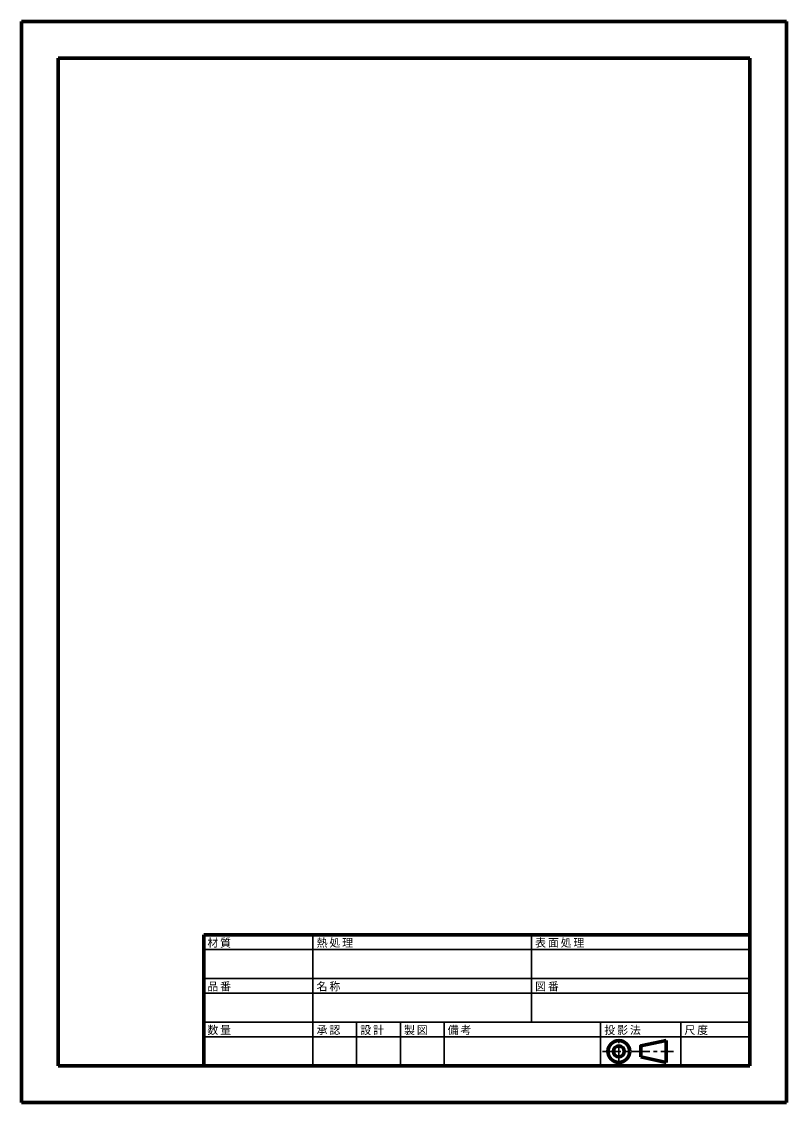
# Model space of a CAD drawing. Units: millimetres on the paper. Extents: x -210 to 0, y -148 to 148.
import ezdxf

# ---------------------------------------------------------------- set-up
doc = ezdxf.new("R2010")
doc.units = ezdxf.units.MM
doc.linetypes.add('CHAIN1', pattern=[8, 5, -1, 1, -1])
doc.layers.add('0-0', color=7, linetype='Continuous', lineweight=70)
doc.styles.add('ＭＳ ゴシック', font='')
doc.styles.get('ＭＳ ゴシック').set_extended_font_data('MS Gothic')

msp = doc.modelspace()

# ---------------------------------------------------------------- linework, layer by layer
at = {"layer": '0-0'}
for p, q in [((-210, 148.5), (-210, -148.5)), ((0, 148.5), (-210, 148.5)), ((0, -148.5), (0, 148.5)), ((-200, 138.5), (-200, -138.5)), ((-10, 138.5), (-200, 138.5)), ((-10, -138.5), (-10, 138.5)), ((-160, -138.5), (-160, -102.5)), ((-160, -102.5), (-10, -102.5)), ((-33, -137.5), (-33, -131.5)), ((-33, -137.5), (-40, -136)), ((-200, -138.5), (-10, -138.5)), ((-210, -148.5), (0, -148.5))]:
    msp.add_line(p, q, dxfattribs=at)
at = {"layer": '0-0', "color": 4, "lineweight": 30}
for p, q in [((-130, -138.5), (-130, -102.5)), ((-70, -126.5), (-70, -102.5)), ((-160, -106.5), (-10, -106.5)), ((-160, -114.5), (-10, -114.5)), ((-160, -118.5), (-10, -118.5)), ((-160, -126.5), (-10, -126.5)), ((-118, -138.5), (-118, -126.5)), ((-106, -138.5), (-106, -126.5)), ((-94, -138.5), (-94, -126.5)), ((-51, -138.5), (-51, -126.5)), ((-29, -138.5), (-29, -126.5)), ((-160, -130.5), (-10, -130.5))]:
    msp.add_line(p, q, dxfattribs=at)
at = {"layer": '0-0', "color": 4, "linetype": 'CHAIN1', "lineweight": 30}
for p, q in [((-46, -138.261), (-46, -130.852)), ((-50.489, -134.5), (-31.037, -134.5))]:
    msp.add_line(p, q, dxfattribs=at)
at = {"layer": '0-0'}
msp.add_lwpolyline([(-40, -136), (-40, -133), (-33, -131.5)], dxfattribs=at)
for radius in [3, 1.5]:
    msp.add_circle((-46, -134.5), radius, dxfattribs=at)

# ---------------------------------------------------------------- texts
at = {"layer": '0-0', "char_height": 2.199, "attachment_point": 7, "style": 'ＭＳ ゴシック'}
for s, insert in [('\\T1.17;材質', (-159, -106)), ('\\T1.17;熱処理', (-129, -106)), ('\\T1.17;表面処理', (-69, -106)), ('\\T1.17;品番', (-159, -118)), ('\\T1.17;名称', (-129, -118)), ('\\T1.17;図番', (-69, -118)), ('\\T1.17;数量', (-159, -130)), ('\\T1.17;承認', (-129, -130)), ('\\T1.17;設計', (-117, -130)), ('\\T1.17;製図', (-105, -130)), ('\\T1.17;備考', (-93, -130)), ('\\T1.17;投影法', (-50, -130)), ('\\T1.17;尺度', (-28, -130))]:
    msp.add_mtext(s, dxfattribs=dict(at, insert=insert))

doc.saveas('drawing.dxf')
